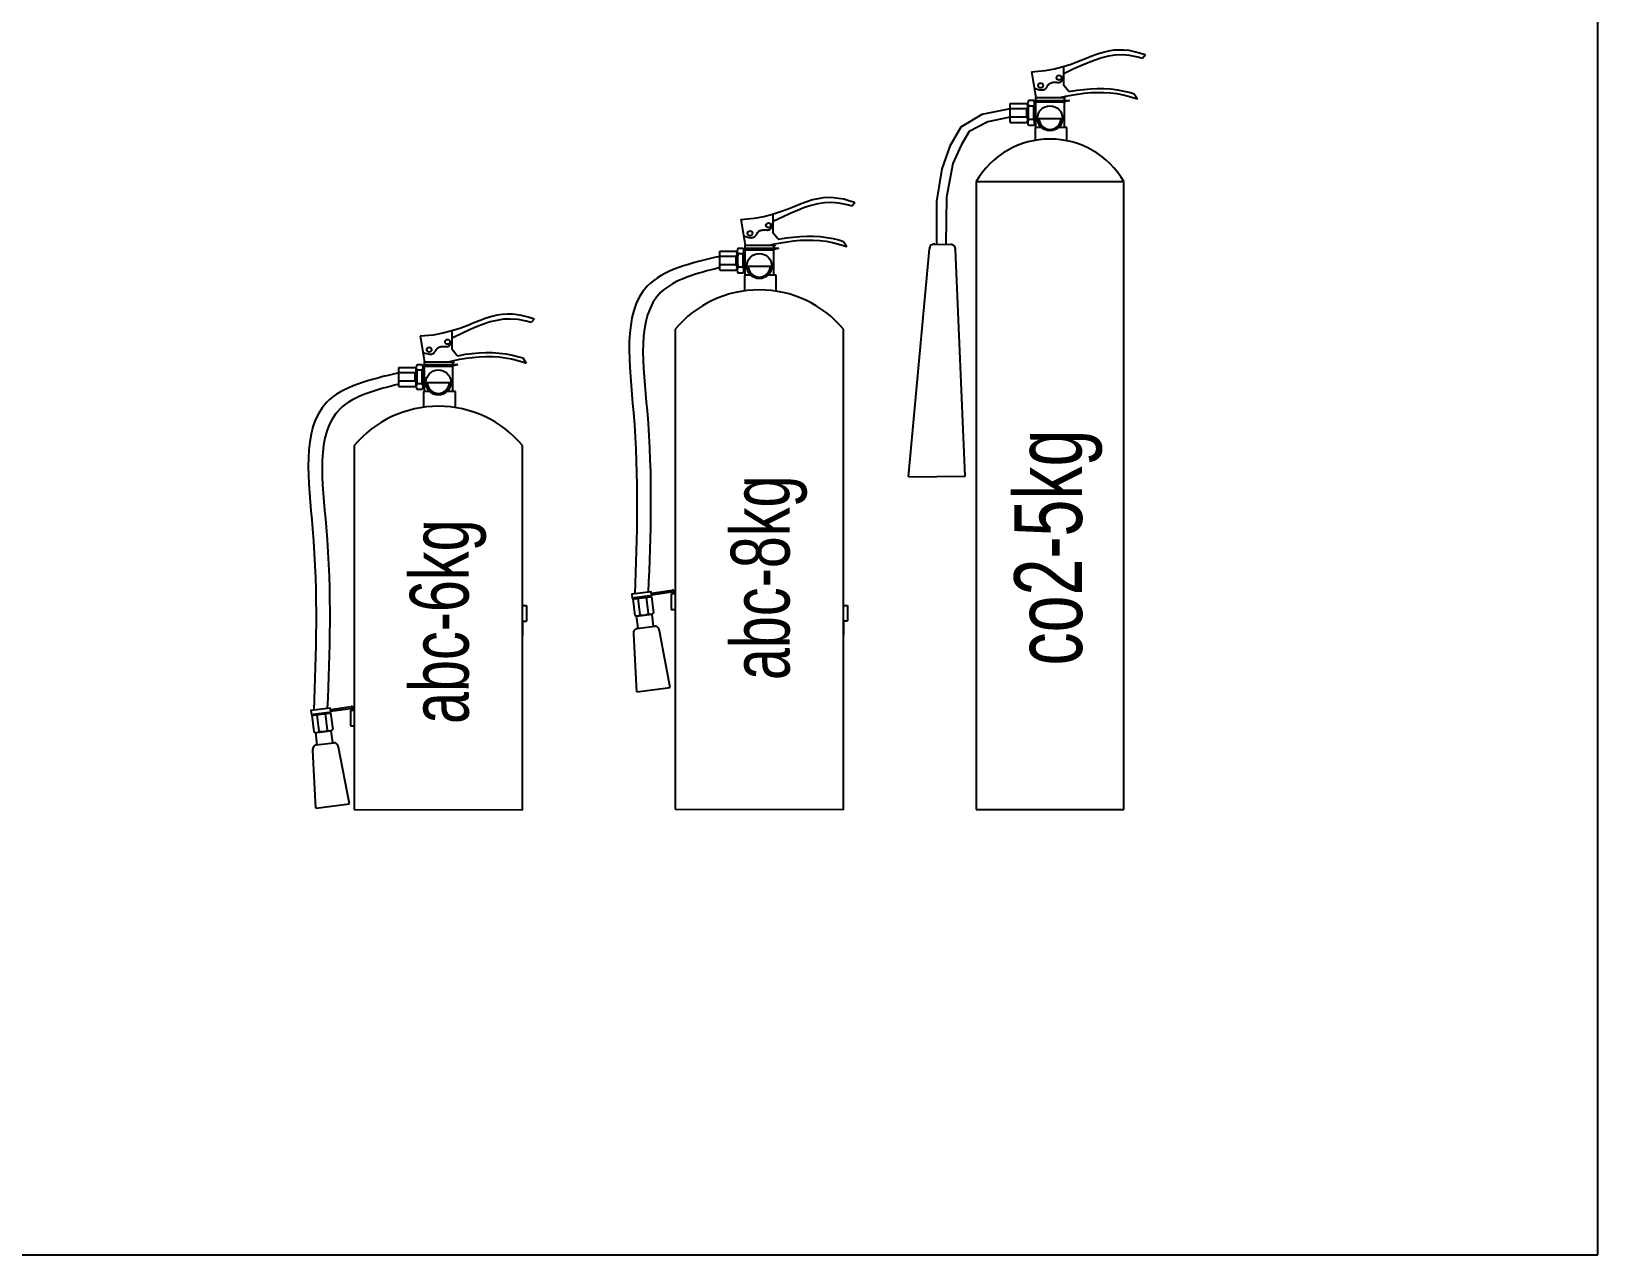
# Model space of a CAD drawing. Header units: millimetres. Extents: x 1218 to 72853, y -34712 to 16286.
# Drawn here: x 43470 to 44955, y 9231 to 10392 of the extents above; entities that cross this region are included whole.
import ezdxf

# ---------------------------------------------------------------- set-up
doc = ezdxf.new("R2010")
doc.units = ezdxf.units.MM
doc.styles.get("Standard").update_dxf_attribs({"font": 'arial.ttf'})

# ---------------------------------------------------------------- blocks, each defined once
blk = doc.blocks.new('BINHCO25KG PCCC')
for p, q in [((90.7, 715.5), (87.9, 712.2)), ((-17.4, 699.4), (-13.3, 675.1)), ((13.1, 686.5), (13.1, 704.3)), ((17.8, 680.7), (13.1, 686.5)), ((-37.7, 669.5), (-21.9, 669.5)), ((-37.7, 651.6), (-37.7, 669.5)), ((-20.3, 672.5), (-15.3, 672.5)), ((-14.6, 651.4), (-14.6, 669.7)), ((-14.6, 669.5), (-13.3, 669.5)), ((-13.3, 646.7), (-13.3, 675.1)), ((-13.3, 675.1), (14.5, 675.1)), ((-13.3, 672.4), (18.5, 672.4)), ((-13.3, 670.9), (13.5, 670.9)), ((-10.8, 675.1), (9.5, 675.1)), ((13.5, 674.4), (14.5, 674.4)), ((13.5, 674.4), (13.5, 672.4)), ((18.5, 672.4), (13.5, 670.9)), ((13.5, 670.9), (13.5, 646.7)), ((14.5, 675.1), (14.5, 674.4)), ((79.9, 678.7), (83, 673.8)), ((-21.9, 664.5), (-37.7, 664.5)), ((-21.9, 656.6), (-37.7, 656.6)), ((-21.9, 664.5), (-21, 664.5)), ((-21.9, 656.6), (-21.9, 664.5)), ((-21, 664.5), (-21, 667)), ((-21, 664.5), (-21, 667)), ((-21, 667), (-20.4, 667)), ((-21, 654.1), (-21, 667)), ((-21, 654.1), (-21, 667)), ((-21, 654.1), (-20.4, 654.1)), ((-15.3, 666.9), (-20.3, 666.9)), ((-20.3, 654.2), (-20.3, 666.9)), ((-15.3, 654.2), (-20.3, 654.2)), ((-15.3, 666.9), (-15.3, 654.2)), ((-15.3, 654.2), (-15.3, 666.9)), ((-11.9, 655.4), (11.9, 655.4)), ((-37.7, 651.6), (-21.9, 651.6)), ((-15.3, 648.7), (-20.3, 648.7)), ((-14.6, 651.6), (-13.3, 651.6)), ((-8.2, 646.7), (-13.7, 646.7)), ((-13.7, 634.6), (-13.7, 646.7)), ((16.1, 646.7), (8.2, 646.7)), ((16.1, 634.2), (16.1, 646.7)), ((-70, 595.4), (-70, 0)), ((-70, 595.4), (70, 595.4)), ((70, -0.1), (70, 595.4)), ((-110.2, 536.2), (-93.5, 535.8)), ((-134.2, 315.4), (-114.2, 531.5)), ((-80.5, 316), (-89.7, 530.9)), ((-134.2, 315.4), (-80.5, 316)), ((-70, 0), (70, 0))]:
    blk.add_line(p, q)
for points in [[(90.7, 715.5), (90.2, 715.7), (85, 717.3), (80, 718.6), (75.1, 719.6), (70.2, 720.1), (65.4, 720.2), (60.6, 719.9), (55.6, 719.2), (50.5, 718), (45.2, 716.4), (39.6, 714.3), (33.6, 711.8), (27.1, 709.2), (20.2, 706.6), (12.5, 704.2), (4.2, 702), (-4.9, 700.4), (-17.4, 699.2)], [(87.9, 712.2), (83.3, 713.5), (75.5, 715), (68.4, 715.5), (61.7, 715.3), (55.4, 714.3), (49.1, 712.8), (42.8, 710.7), (36.2, 708.2), (29.4, 705.2), (22.1, 701.9), (14.3, 698.1), (13.1, 697.5)], [(-14.8, 684), (-12.9, 683.3), (-11.2, 682.8), (-9.8, 682.5), (-8.6, 682.3), (-7.6, 682.3), (-6.8, 682.3), (-6.1, 682.5), (-5.5, 682.7), (-4.9, 683), (-4.5, 683.3), (-4.1, 683.6), (-3.7, 684), (-3.4, 684.4), (-3.1, 684.8), (-2.8, 685.2), (-2.5, 685.7), (-2.2, 686.1), (-1.9, 686.6), (-1.6, 687), (-1.3, 687.5), (-0.9, 687.9), (-0.5, 688.3), (0, 688.6), (0.5, 688.9), (1.2, 689.2), (1.8, 689.3), (2.5, 689.5), (3.3, 689.6), (4, 689.6), (4.7, 689.6), (5.4, 689.6), (6.1, 689.6), (6.7, 689.6), (7.2, 689.5), (7.7, 689.5), (8.2, 689.5), (8.6, 689.5), (9, 689.6), (9.5, 689.8), (9.9, 690), (10.4, 690.4), (10.9, 690.8), (11.4, 691.4), (11.8, 692.2), (12.2, 693.2), (12.6, 694.4), (12.9, 695.8), (13.1, 697.5)], [(17.8, 680.7), (19.7, 681.1), (25.7, 682.1), (32, 682.9), (38.4, 683.5), (44.9, 683.8), (51.3, 683.7), (57.7, 683.3), (63.9, 682.5), (70.1, 681.3), (76.3, 679.8), (79.9, 678.7)], [(9.5, 675.1), (14.7, 676.3), (20.3, 677.4), (26.2, 678.4), (32.4, 679.2), (38.6, 679.8), (44.9, 680), (51.2, 680), (57.3, 679.6), (63.3, 678.9), (69.3, 677.7), (75.3, 676.2), (81.6, 674.3), (83, 673.8)], [(-37.7, 664.5), (-64.5, 659), (-84.4, 647.1), (-95.1, 629), (-102.6, 607.5), (-102.6, 607.5), (-102.6, 607.5)], [(-37.7, 656.6), (-59, 652.2), (-76.6, 643), (-84.3, 629.9), (-92.1, 612.6), (-92.1, 612.6), (-92.1, 612.6)], [(-92.1, 612.6), (-98.2, 580.7), (-98.7, 535.9)], [(-102.6, 607.5), (-107.7, 576.5), (-107.7, 536.2)]]:
    blk.add_lwpolyline(points)
for centre, radius in [((-8.8, 686.5), 2.32), ((8.6, 693.9), 2.32), ((0, 655.4), 11.9)]:
    blk.add_circle(centre, radius)
for centre, radius, start, end in [((-24.9, 667), 3.92, 320.4884, 39.5116), ((-14.9, 669.7), 6.08, 152.7862, 207.2138), ((-20.7, 669.7), 6.08, 332.7862, 27.2138), ((-30.3, 660.6), 9.29, 334.6361, 25.3639), ((-24.9, 654.1), 3.92, 320.4884, 39.5116), ((8.5, 660.6), 29.5, 167.6024, 192.3976), ((9.3, 660.6), 30.3, 167.91, 192.09), ((-14.9, 651.4), 6.1, 152.8621, 207.1379), ((-44.2, 660.6), 29.5, 347.6024, 12.3976), ((-44.9, 660.6), 30.3, 347.91, 12.09), ((-20.7, 651.4), 6.1, 332.8621, 27.1379), ((0, 655.4), 10.5, 180, 0), ((0, 554.9), 80.9, 30.0869, 149.9131), ((-109.8, 531.8), 4.39, 82.7314, 184.3978), ((-94.1, 531.4), 4.39, 352.7705, 94.4369)]:
    blk.add_arc(centre, radius, start, end)
at = {"width": 0.7}
blk.add_text('co2-5kg', height=64.34, rotation=90, dxfattribs=at).set_placement((30.4, 136.4))
blk = doc.blocks.new('BINHABC6KG PCCC')
for p, q in [((90.5, 465.2), (87.7, 461.9)), ((-17.6, 449.1), (-13.5, 424.8)), ((12.9, 436.2), (12.9, 454)), ((17.6, 430.4), (12.9, 436.2)), ((-37.8, 419.2), (-22.1, 419.2)), ((-37.8, 401.3), (-37.8, 419.2)), ((-21.2, 414.2), (-21.2, 416.7)), ((-21.2, 414.2), (-21.2, 416.7)), ((-21.2, 416.7), (-20.5, 416.7)), ((-21.2, 403.8), (-21.2, 416.7)), ((-21.2, 403.8), (-21.2, 416.7)), ((-20.5, 422.2), (-15.5, 422.2)), ((-15.5, 416.6), (-20.5, 416.6)), ((-20.5, 403.9), (-20.5, 416.6)), ((-15.5, 416.6), (-15.5, 403.9)), ((-15.5, 403.9), (-15.5, 416.6)), ((-14.8, 401.1), (-14.8, 419.4)), ((-14.8, 419.2), (-13.5, 419.2)), ((-13.5, 396.4), (-13.5, 424.8)), ((-13.5, 424.8), (14.4, 424.8)), ((-13.5, 422.1), (18.3, 422.1)), ((-13.5, 420.6), (13.3, 420.6)), ((-11, 424.8), (9.3, 424.8)), ((13.3, 424.1), (14.4, 424.1)), ((13.3, 424.1), (13.3, 422.1)), ((18.3, 422.1), (13.3, 420.6)), ((13.3, 420.6), (13.3, 396.4)), ((14.4, 424.8), (14.4, 424.1)), ((79.7, 428.4), (82.9, 423.5)), ((-22.1, 414.2), (-37.8, 414.2)), ((-22.1, 406.3), (-37.8, 406.3)), ((-37.8, 401.3), (-22.1, 401.3)), ((-22.1, 414.2), (-21.2, 414.2)), ((-22.1, 406.3), (-22.1, 414.2)), ((-21.2, 403.8), (-20.5, 403.8)), ((-15.5, 403.9), (-20.5, 403.9)), ((-14.8, 401.3), (-13.5, 401.3)), ((-12.1, 405.1), (11.8, 405.1)), ((-15.5, 398.4), (-20.5, 398.4)), ((-8.4, 396.4), (-13.9, 396.4)), ((-13.9, 381.5), (-13.9, 396.4)), ((15.9, 396.4), (8, 396.4)), ((15.9, 381.5), (15.9, 396.4)), ((-80, 345.2), (-80, 0.1)), ((79.6, -0.1), (79.6, 345.2)), ((79.6, 193.4), (83.4, 193.4)), ((83.4, 193.4), (83.4, 178.6)), ((79.6, 178.6), (83.4, 178.6)), ((79.6, 178.6), (79.6, 165.1)), ((-120.2, 89.4), (-102.4, 91.6)), ((-120.2, 89.4), (-118.2, 73.7)), ((-119, 89.5), (-103.5, 91.5)), ((-104.1, 92.1), (-118.9, 90.3)), ((-118.8, 90.3), (-103.9, 92.2)), ((-118.7, 89.6), (-103.9, 91.4)), ((-118.6, 89.6), (-103.9, 91.4)), ((-103.9, 91.4), (-118.6, 89.6)), ((-113.3, 74.3), (-115.2, 90)), ((-105.4, 75.3), (-107.3, 91)), ((-102.6, 94.8), (-82.9, 97.6)), ((-102.4, 93.3), (-83.6, 96)), ((-102.4, 91.6), (-100.4, 76)), ((-83.7, 94.1), (-83.7, 79.3)), ((-80, 94.1), (-83.7, 94.1)), ((-82.7, 95.3), (-82.7, 94.1)), ((-81.2, 96.2), (-81.2, 94.1)), ((-116.6, 73), (-101.8, 74.9)), ((-115.6, 73.2), (-102.8, 74.8)), ((-115.6, 73.2), (-102.8, 74.8)), ((-105.4, 75.3), (-105.2, 74.4)), ((-105.2, 74.4), (-102.8, 74.8)), ((-105.2, 74.4), (-102.8, 74.8)), ((-100.4, 63.3), (-101.8, 74.9)), ((-83.7, 79.3), (-80, 79.3)), ((-115.2, 61.5), (-116.6, 73)), ((-116, 61.4), (-99.5, 63.4)), ((-116.3, 1.4), (-119.3, 56.1)), ((-84.6, 5.3), (-95, 59.1)), ((-116.3, 1.4), (-84.6, 5.3)), ((-80, 0.1), (80, -0.1))]:
    blk.add_line(p, q)
for points in [[(90.5, 465.2), (90, 465.4), (84.8, 467), (79.8, 468.3), (74.9, 469.3), (70.1, 469.8), (65.2, 469.9), (60.4, 469.6), (55.5, 468.9), (50.3, 467.7), (45, 466.1), (39.4, 464), (33.4, 461.5), (27, 458.9), (20, 456.3), (12.4, 453.9), (4, 451.8), (-5.1, 450.1), (-17.6, 448.9)], [(87.7, 461.9), (83.1, 463.2), (75.3, 464.7), (68.2, 465.2), (61.6, 465), (55.2, 464), (48.9, 462.5), (42.6, 460.4), (36, 457.9), (29.2, 454.9), (21.9, 451.6), (14.1, 447.8), (12.9, 447.2)], [(-15, 433.7), (-13.1, 433), (-11.4, 432.5), (-10, 432.2), (-8.8, 432), (-7.8, 432), (-6.9, 432), (-6.2, 432.2), (-5.6, 432.4), (-5.1, 432.7), (-4.6, 433), (-4.2, 433.3), (-3.9, 433.7), (-3.5, 434.1), (-3.2, 434.5), (-3, 434.9), (-2.7, 435.4), (-2.4, 435.8), (-2.1, 436.3), (-1.8, 436.8), (-1.5, 437.2), (-1.1, 437.6), (-0.7, 438), (-0.2, 438.3), (0.4, 438.6), (1, 438.9), (1.6, 439), (2.4, 439.2), (3.1, 439.3), (3.8, 439.3), (4.5, 439.3), (5.2, 439.3), (5.9, 439.3), (6.5, 439.3), (7, 439.2), (7.5, 439.2), (8, 439.2), (8.4, 439.2), (8.9, 439.3), (9.3, 439.5), (9.8, 439.7), (10.2, 440.1), (10.7, 440.5), (11.2, 441.1), (11.6, 441.9), (12, 442.9), (12.4, 444.1), (12.7, 445.5), (12.9, 447.2)], [(17.6, 430.4), (19.5, 430.8), (25.5, 431.8), (31.8, 432.6), (38.2, 433.2), (44.7, 433.5), (51.1, 433.4), (57.5, 433), (63.7, 432.2), (69.9, 431.1), (76.1, 429.5), (79.7, 428.4)], [(9.3, 424.8), (14.5, 426), (20.1, 427.2), (26.1, 428.1), (32.2, 428.9), (38.4, 429.5), (44.7, 429.7), (51, 429.7), (57.2, 429.3), (63.2, 428.6), (69.1, 427.4), (75.1, 425.9), (81.4, 424), (82.9, 423.5)], [(-118.8, 90.3), (-118.6, 89.6)], [(-104, 92.2), (-103.9, 91.4)]]:
    blk.add_lwpolyline(points)
blk.add_lwpolyline([(-102.3, 92.4), (-102.7, 96.1), (-121.2, 93.8), (-120.7, 90.1)], close=True)
for centre, radius in [((8.4, 443.6), 2.32), ((-9, 436.2), 2.32), ((-0.2, 405.1), 11.9)]:
    blk.add_circle(centre, radius)
for centre, radius, start, end in [((-25.1, 416.7), 3.92, 320.4884, 39.5116), ((-15.1, 419.4), 6.08, 152.7862, 207.2138), ((8.4, 410.3), 29.5, 167.6024, 192.3976), ((9.1, 410.3), 30.3, 167.91, 192.09), ((-20.9, 419.4), 6.08, 332.7862, 27.2138), ((-44.3, 410.3), 29.5, 347.6024, 12.3976), ((-45.1, 410.3), 30.3, 347.91, 12.09), ((-30.5, 410.3), 9.29, 334.6361, 25.3639), ((-25.1, 403.8), 3.92, 320.4884, 39.5116), ((-15.1, 401.1), 6.1, 152.8621, 207.1379), ((-20.9, 401.1), 6.1, 332.8621, 27.1379), ((-0.2, 405.1), 10.5, 180, 0), ((-0.2, 278.5), 104, 39.88, 140.12), ((-83.4, 95.3), 0.744, 1.5907, 98.1891), ((-82.7, 96.2), 1.49, 1.5907, 98.1891), ((-116.1, 77), 3.92, 237.6214, 316.6446), ((-110.4, 83.2), 9.29, 251.769, 302.4969), ((-103.3, 78.6), 3.92, 237.6214, 316.6446), ((-115.1, 57.1), 4.39, 91.1865, 192.8528), ((-99.4, 59), 4.39, 1.2256, 102.8919)]:
    blk.add_arc(centre, radius, start, end)
for points in [[(-37.8, 414.2), (-106.4, 386), (-119.6, 266.3), (-118.4, 94.1)], [(-37.8, 403.5), (-93.5, 380.1), (-106.7, 267.9), (-105.6, 95.7)]]:
    blk.add_spline(points, degree=3)
at = {"width": 0.7}
blk.add_text('abc-6kg', height=55.78, rotation=90, dxfattribs=at).set_placement((28.5, 81.2))
blk = doc.blocks.new('BINHABC8KG PCCC')
for p, q in [((90.5, 575.4), (87.7, 572.1)), ((-17.6, 559.3), (-13.5, 535)), ((12.9, 546.3), (12.9, 564.2)), ((-13.5, 506.6), (-13.5, 535)), ((-13.5, 535), (14.4, 535)), ((-11, 535), (9.3, 535)), ((17.6, 540.6), (12.9, 546.3)), ((14.4, 535), (14.4, 534.2)), ((79.7, 538.5), (82.9, 533.6)), ((-37.8, 529.4), (-22.1, 529.4)), ((-37.8, 511.4), (-37.8, 529.4)), ((-22.1, 524.4), (-37.8, 524.4)), ((-22.1, 524.4), (-21.2, 524.4)), ((-22.1, 516.4), (-22.1, 524.4)), ((-21.2, 524.4), (-21.2, 526.9)), ((-21.2, 524.4), (-21.2, 526.9)), ((-21.2, 526.9), (-20.5, 526.9)), ((-21.2, 513.9), (-21.2, 526.9)), ((-21.2, 513.9), (-21.2, 526.9)), ((-20.5, 532.3), (-15.5, 532.3)), ((-15.5, 526.7), (-20.5, 526.7)), ((-20.5, 514.1), (-20.5, 526.7)), ((-15.5, 526.7), (-15.5, 514.1)), ((-15.5, 514.1), (-15.5, 526.7)), ((-14.8, 511.3), (-14.8, 529.5)), ((-14.8, 529.4), (-13.5, 529.4)), ((-13.5, 532.2), (18.3, 532.2)), ((-13.5, 530.7), (13.3, 530.7)), ((13.3, 534.2), (14.4, 534.2)), ((13.3, 534.2), (13.3, 532.2)), ((18.3, 532.2), (13.3, 530.7)), ((13.3, 530.7), (13.3, 506.6)), ((-22.1, 516.4), (-37.8, 516.4)), ((-37.8, 511.4), (-22.1, 511.4)), ((-21.2, 513.9), (-20.5, 513.9)), ((-15.5, 514.1), (-20.5, 514.1)), ((-15.5, 508.5), (-20.5, 508.5)), ((-14.8, 511.4), (-13.5, 511.4)), ((-8.4, 506.6), (-13.9, 506.6)), ((-13.9, 491.7), (-13.9, 506.6)), ((-12.1, 515.2), (11.8, 515.2)), ((15.9, 506.6), (8, 506.6)), ((15.9, 491.7), (15.9, 506.6)), ((-80, 455.3), (-80, 0.1)), ((79.6, -0.1), (79.6, 455.3)), ((-120.2, 199.5), (-102.4, 201.7)), ((-120.2, 199.5), (-118.2, 183.8)), ((-119, 199.6), (-103.5, 201.6)), ((-104.1, 202.3), (-118.9, 200.4)), ((-118.8, 200.4), (-103.9, 202.3)), ((-118.7, 199.7), (-103.9, 201.5)), ((-118.6, 199.7), (-103.9, 201.5)), ((-103.9, 201.5), (-118.6, 199.7)), ((-113.3, 184.5), (-115.2, 200.1)), ((-105.4, 185.5), (-107.3, 201.1)), ((-102.6, 204.9), (-82.9, 207.7)), ((-102.4, 203.4), (-83.6, 206.2)), ((-102.4, 201.7), (-100.4, 186.1)), ((-83.7, 204.3), (-83.7, 189.4)), ((-80, 204.3), (-83.7, 204.3)), ((-82.7, 205.4), (-82.7, 204.3)), ((-81.2, 206.3), (-81.2, 204.3)), ((79.6, 193.4), (83.4, 193.4)), ((83.4, 193.4), (83.4, 178.6)), ((-116.6, 183.2), (-101.8, 185)), ((-115.2, 171.6), (-116.6, 183.2)), ((-115.6, 183.3), (-102.8, 184.9)), ((-115.6, 183.3), (-102.8, 184.9)), ((-105.4, 185.5), (-105.2, 184.6)), ((-105.2, 184.6), (-102.8, 184.9)), ((-105.2, 184.6), (-102.8, 184.9)), ((-100.4, 173.4), (-101.8, 185)), ((-83.7, 189.4), (-80, 189.4)), ((79.6, 178.6), (83.4, 178.6)), ((79.6, 178.6), (79.6, 165.1)), ((-116.3, 111.5), (-119.3, 166.3)), ((-116, 171.5), (-99.5, 173.6)), ((-84.6, 115.4), (-95, 169.3)), ((-116.3, 111.5), (-84.6, 115.4)), ((-80, 0.1), (80, -0.1))]:
    blk.add_line(p, q)
for points in [[(90.5, 575.4), (90, 575.5), (84.8, 577.2), (79.8, 578.5), (74.9, 579.4), (70.1, 579.9), (65.2, 580.1), (60.4, 579.8), (55.5, 579.1), (50.3, 577.9), (45, 576.2), (39.4, 574.1), (33.4, 571.7), (27, 569.1), (20, 566.5), (12.4, 564), (4, 561.9), (-5.1, 560.3), (-17.6, 559)], [(87.7, 572.1), (83.1, 573.4), (75.3, 574.8), (68.2, 575.4), (61.6, 575.1), (55.2, 574.1), (48.9, 572.6), (42.6, 570.6), (36, 568), (29.2, 565.1), (21.9, 561.7), (14.1, 558), (12.9, 557.3)], [(-15, 543.9), (-13.1, 543.2), (-11.4, 542.7), (-10, 542.4), (-8.8, 542.2), (-7.8, 542.1), (-6.9, 542.2), (-6.2, 542.3), (-5.6, 542.6), (-5.1, 542.8), (-4.6, 543.1), (-4.2, 543.5), (-3.9, 543.8), (-3.5, 544.2), (-3.2, 544.6), (-3, 545.1), (-2.7, 545.5), (-2.4, 546), (-2.1, 546.4), (-1.8, 546.9), (-1.5, 547.3), (-1.1, 547.8), (-0.7, 548.1), (-0.2, 548.5), (0.4, 548.8), (1, 549), (1.6, 549.2), (2.4, 549.3), (3.1, 549.4), (3.8, 549.5), (4.5, 549.5), (5.2, 549.5), (5.9, 549.5), (6.5, 549.4), (7, 549.4), (7.5, 549.3), (8, 549.3), (8.4, 549.4), (8.9, 549.5), (9.3, 549.6), (9.8, 549.9), (10.2, 550.2), (10.7, 550.7), (11.2, 551.3), (11.6, 552.1), (12, 553), (12.4, 554.2), (12.7, 555.7), (12.9, 557.3)], [(9.3, 535), (14.5, 536.2), (20.1, 537.3), (26.1, 538.3), (32.2, 539.1), (38.4, 539.6), (44.7, 539.9), (51, 539.9), (57.2, 539.5), (63.2, 538.7), (69.1, 537.6), (75.1, 536), (81.4, 534.1), (82.9, 533.6)], [(17.6, 540.6), (19.5, 541), (25.5, 541.9), (31.8, 542.7), (38.2, 543.3), (44.7, 543.6), (51.1, 543.6), (57.5, 543.2), (63.7, 542.4), (69.9, 541.2), (76.1, 539.6), (79.7, 538.5)], [(-118.8, 200.4), (-118.6, 199.7)], [(-104, 202.3), (-103.9, 201.5)]]:
    blk.add_lwpolyline(points)
blk.add_lwpolyline([(-102.3, 202.5), (-102.7, 206.2), (-121.2, 203.9), (-120.7, 200.2)], close=True)
for centre, radius in [((8.4, 553.8), 2.32), ((-9, 546.3), 2.32), ((-0.2, 515.2), 11.9)]:
    blk.add_circle(centre, radius)
for centre, radius, start, end in [((-25.1, 526.9), 3.92, 320.4884, 39.5116), ((-30.5, 520.4), 9.29, 334.6361, 25.3639), ((-15.1, 529.5), 6.08, 152.7862, 207.2138), ((8.4, 520.4), 29.5, 167.6024, 192.3976), ((9.1, 520.4), 30.3, 167.91, 192.09), ((-20.9, 529.5), 6.08, 332.7862, 27.2138), ((-44.3, 520.4), 29.5, 347.6024, 12.3976), ((-45.1, 520.4), 30.3, 347.91, 12.09), ((-25.1, 513.9), 3.92, 320.4884, 39.5116), ((-15.1, 511.3), 6.1, 152.8621, 207.1379), ((-20.9, 511.3), 6.1, 332.8621, 27.1379), ((-0.2, 515.2), 10.5, 180, 0), ((-0.2, 388.6), 104, 39.88, 140.12), ((-83.4, 205.4), 0.744, 1.5907, 98.1891), ((-82.7, 206.3), 1.49, 1.5907, 98.1891), ((-116.1, 187.2), 3.92, 237.6214, 316.6446), ((-110.4, 193.3), 9.29, 251.769, 302.4969), ((-103.3, 188.8), 3.92, 237.6214, 316.6446), ((-115.1, 167.2), 4.39, 91.1865, 192.8528), ((-99.4, 169.2), 4.39, 1.2256, 102.8919)]:
    blk.add_arc(centre, radius, start, end)
for points in [[(-37.8, 524.4), (-106.4, 496.2), (-119.6, 376.4), (-118.4, 204.2)], [(-37.8, 513.7), (-93.5, 490.3), (-106.7, 378), (-105.6, 205.9)]]:
    blk.add_spline(points, degree=3)
at = {"width": 0.7}
blk.add_text('abc-8kg', height=55.78, rotation=90, dxfattribs=at).set_placement((28.5, 122.5))

msp = doc.modelspace()

# ---------------------------------------------------------------- linework, layer by layer
for p, q in [((44955.1, 9231.3), (44955.1, 14914.2)), ((38761.2, 9231.3), (44955.1, 9231.3))]:
    msp.add_line(p, q)

# ---------------------------------------------------------------- block references
for name, p in [('BINHCO25KG PCCC', (44435.7, 9653.7, 0)), ('BINHABC8KG PCCC', (44160.3, 9653.8, 0)), ('BINHABC6KG PCCC', (43856, 9653.5, 0))]:
    msp.add_blockref(name, p)

doc.saveas('drawing.dxf')
